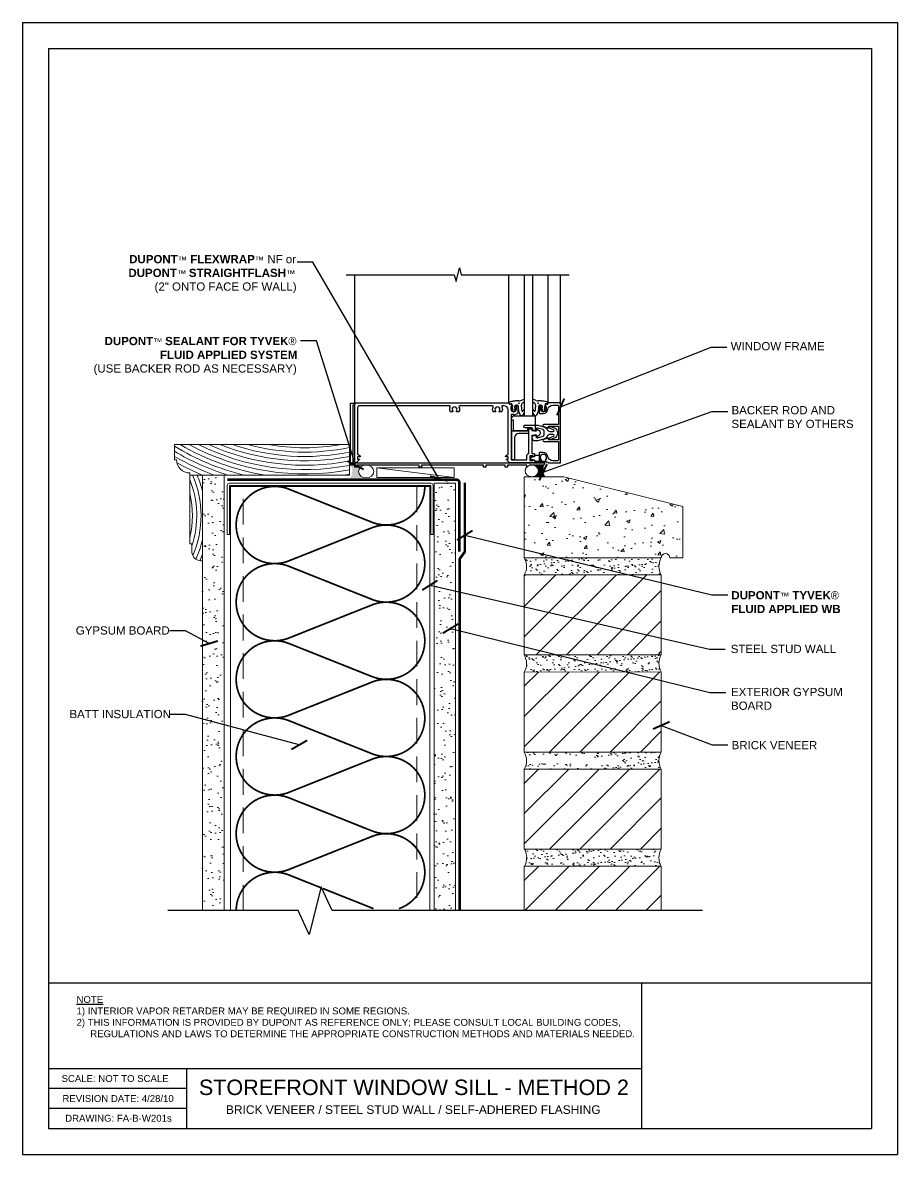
# Model space of a CAD drawing. Extents: x 278.4 to 303.9, y -313 to -280.
import ezdxf

# ---------------------------------------------------------------- set-up
doc = ezdxf.new("R2010")
doc.units = 0
doc.header["$LTSCALE"] = 1.5
doc.header["$MEASUREMENT"] = 0
doc.linetypes.add('DASHED', pattern=[0.75, 0.5, -0.25])
doc.linetypes.add('DASHED2', pattern=[0.375, 0.25, -0.125])
doc.layers.get('0').update_dxf_attribs({"color": 8, "linetype": 'CONTINUOUS'})
for name, color, linetype in [('8x11-ttb$0$B', 5, 'CONTINUOUS'), ('DuPont Self-Adhered Flashing', 252, 'CONTINUOUS'), ('INSULATION', 241, 'CONTINUOUS'), ('SEALANT', 250, 'CONTINUOUS'), ('Storefront Window', 250, 'CONTINUOUS'), ('STRUCTURE', 250, 'CONTINUOUS'), ('TEXT', 7, 'CONTINUOUS'), ('Tyvek FA WB', 10, 'DASHED2')]:
    doc.layers.add(name, color=color, linetype=linetype)
for name, color, linetype, lineweight in [('A-Backer Rod', 250, 'CONTINUOUS', 15), ('A-Sealant', 250, 'CONTINUOUS', 15), ('brick', 250, 'CONTINUOUS', 5), ('Gyp Board', 250, 'CONTINUOUS', 20), ('Metal Stud', 250, 'CONTINUOUS', 18), ('Shims', 250, 'CONTINUOUS', 25), ('Wood', 250, 'CONTINUOUS', 20)]:
    doc.layers.add(name, color=color, linetype=linetype, lineweight=lineweight)
doc.layers.add('VIEWPORT', color=7, linetype='CONTINUOUS', plot=False)
doc.styles.add('DETAILS', font='sanss___.ttf', dxfattribs={"height": 1})
doc.dimstyles.new('ARCH_1_1-2_IN', dxfattribs={"dimscale": 0, "dimtxt": 0.09375, "dimasz": 0.09375, "dimexe": 0.0625, "dimexo": 0.0625, "dimgap": 0.0625, "dimtad": 1, "dimdec": 4, "dimlfac": 8, "dimzin": 3, "dimdsep": 46, "dimlunit": 4, "dimtxsty": 'Standard', "dimblk1": 'ARCHTICK', "dimblk2": 'ARCHTICK', "dimsah": 1, "dimcen": 0.0625, "dimdle": 0.0625, "dimclrd": 256, "dimclre": 256, "dimclrt": 256, "dimadec": 0, "dimazin": 0, "dimtfac": 1, "dimtdec": 4, "dimtmove": 0, "dimatfit": 3, "dimldrblk": 'ARCHTICK', "dimfxl": 1, "dimfrac": 2, "dimtolj": 1, "dimtzin": 0, "dimlwd": -1, "dimlwe": -1, "dimarcsym": 0})
pattern_1 = [(37.50000000000001, (178.3691085009879, -140.8709800761245), (-0.009449003716441223, 0.2890235653519738), [0, -0.228, 0, -0.255, 0, -0.24375]), (7.499999999999999, (178.3691085009879, -140.8709800761245), (0.2654665057901591, 0.423321909784461), [0, -0.123, 0, -0.2055, 0, -0.07875]), (327.5, (178.1846085009879, -140.8709800761245), (0.4671212792627242, 0.0008488580305446746), [0, -0.075, 0, -0.27, 0, -0.3525]), (317.5, (178.1846085009879, -140.8709800761245), (0.450918990685844, 0.1316513347401374), [0, -0.0375, 0, -0.177, 0, -0.2025])]

# ---------------------------------------------------------------- blocks, each defined once
blk = doc.blocks.new('_ArchTick')
at = {"color": 0, "linetype": 'ByBlock', "const_width": 0.15}
blk.add_lwpolyline([(-0.5, -0.5), (0.5, 0.5)], dxfattribs=at)
blk = doc.blocks.new('Revsion Date')
at = {"layer": 'TEXT', "insert": (0.000131622949083976, 0.2031688605532622, 2.979996827461446e-09), "char_height": 0.2, "width": 16.26451670448571, "attachment_point": 1, "style": 'DETAILS'}
blk.add_mtext('\\pi-0.033334,l0.033334,t0.1;REVISION DATE: 4/28/10', dxfattribs=at)

msp = doc.modelspace()

# ---------------------------------------------------------------- hatches: boundary and pattern name
at = {"layer": 'brick', "lineweight": 15}
h = msp.add_hatch(dxfattribs=at)
h.set_pattern_fill('AR-CONC', color=256, scale=0.15, style=0)
h.set_pattern_definition([(49.99999999999999, (178.3691085009879, -140.8709800761245), (1.07589027390113, -0.09412820247389266), [0.1125, -1.2375]), (355, (178.3691085009879, -140.8709800761245), (-0.2081270004195, 1.128288200550018), [0.09, -0.9899999999999999]), (100.4514, (178.4587660209879, -140.8788240861245), (0.8677640725710324, 1.03415931309143), [0.09561028499999988, -1.051713167999998]), (46.18420000000001, (178.3691085009879, -140.5709800761245), (1.600861572938467, -0.2482785214935271), [0.16875, -1.85625]), (96.6356, (178.5025136184879, -140.5916700366245), (1.401994058323055, 1.461176806350662), [0.1434154319999997, -1.577569499999998]), (351.1842, (178.3691085009879, -140.5709800761245), (1.401992917700441, 1.461177901387987), [0.135, -1.485]), (21, (178.5191085009879, -140.6459800761245), (0.8953605781776924, -0.6039283359980082), [0.1125, -1.2375]), (326.0000000000001, (178.5191085009879, -140.6459800761245), (0.3649729978823726, 1.087725067570279), [0.09, -0.9899999999999999]), (71.4514, (178.5937218504879, -140.6963074851245), (1.260333942872235, 0.4837957450649286), [0.095610285, -1.051713168]), (37.50000000000001, (178.3691085009879, -140.8709800761245), (0.018239782975936, 0.4993407807469672), [0, -0.9779999999999999, 0, -1.005, 0, -0.9937499999999999]), (7.499999999999999, (178.3691085009879, -140.8709800761245), (0.3946043061632229, 0.5916175678235404), [0, -0.573, 0, -0.9555, 0, -0.37875]), (327.5, (178.0346085009879, -140.8709800761245), (0.8007336542586136, -0.0338323076015697), [0, -0.375, 0, -1.17, 0, -1.5525]), (317.5, (177.8846085009879, -140.8709800761245), (0.8747792540135794, 0.1501574734984764), [0, -0.4875, 0, -0.7769999999999999, 0, -1.1025])])
edge = h.paths.add_edge_path()
edge.add_line((296.6238914215507, -295.6345693119217), (292.9822142742928, -295.6345693119217))
edge.add_line((292.9822142742928, -295.6345693119217), (292.9822142742928, -293.9563312540359))
edge.add_line((292.9822142742928, -293.9563312540359), (292.9822142742928, -293.2686838243318))
edge.add_line((292.9822142742928, -293.2686838243318), (294.1383635080297, -293.2686838243318))
edge.add_line((294.1383635080297, -293.2686838243318), (297.6019086531534, -294.1345701106126))
edge.add_line((297.6019086531534, -294.1345701106127), (297.6033122384229, -294.9179629878894))
edge.add_line((297.6033122384229, -294.9179629878894), (297.6033122384229, -295.6343523437521))
edge.add_line((297.6033122384229, -295.6343523437522), (297.2283122384229, -295.6343523437522))
edge.add_arc((297.1033122384229, -295.6343523437522), 0.125, 0, 180)
edge.add_line((296.9783122384229, -295.6343523437522), (296.6238914215507, -295.6343523437522))
at = {"layer": 'brick'}
h = msp.add_hatch(dxfattribs=at)
h.set_pattern_fill('AR-SAND', color=256, scale=0.15, style=0)
h.set_pattern_definition(pattern_1)
edge = h.paths.add_edge_path()
edge.add_line((292.9837622007831, -296.1322131694), (296.9769053236654, -296.1295620653599))
edge.add_arc((297.3969481983992, -295.883379627579), 0.4868693965391097, 149.2667922168358, 210.374091206803, ccw=False)
edge.add_line((296.9784565782813, -295.6345693119217), (292.9822142742928, -295.6345693119216))
edge.add_arc((292.5589141914326, -295.8847103274735), 0.4916843375690849, -30.22370756333339, 30.58014467202571, ccw=False)
h = msp.add_hatch(dxfattribs=at)
h.set_pattern_fill('_USER', color=256, scale=0.625, angle=45, style=0, pattern_type=0)
h.set_pattern_definition([(45, (-76.84190463290682, -386.6829148373379), (-0.4419417382415922, 0.4419417382415922), [])])
h.paths.add_polyline_path([(292.9837622007831, -296.1322131694), (296.9769053250279, -296.1295641191473), (296.9784532501559, -298.4628858729792), (292.982214274293, -298.4655369770191)])
h = msp.add_hatch(dxfattribs=at)
h.set_pattern_fill('AR-SAND', color=256, scale=0.15, style=0)
h.set_pattern_definition(pattern_1)
h.paths.add_polyline_path([(296.9784532501559, -304.1295525396458), (292.9859752967748, -304.1322011486243, -0.2687543625485936), (292.9890467757094, -304.6295620653598), (296.9769053236656, -304.6295620653598, -0.2704061141941634)])
h.paths.add_polyline_path([(296.9784532501559, -301.2962192063125), (292.9822142742929, -301.2988703103524, -0.0795253323246055), (293.0392939898611, -301.4449248516785), (295.744256502422, -301.4449248516785, -1.005360628444522), (295.7474801836995, -301.6327523772891), (293.043725337451, -301.6324638105174, -0.08830990484612608), (292.9852871782371, -301.7962287320266), (296.9769053236656, -301.7962287320266, -0.2704061141941989)])
h.paths.add_polyline_path([(296.9784532501559, -298.4628858729792), (292.9822142742929, -298.4655369770191, -0.2704061141942587), (292.9837622007832, -298.9655465027333), (296.9769053236656, -298.9628953986933, -0.2704061141941633)])
h = msp.add_hatch(dxfattribs=at)
h.set_pattern_fill('_USER', color=256, scale=0.625, angle=45, style=0, pattern_type=0)
h.set_pattern_definition([(45, (178.3691085009879, -140.8709800761245), (-0.4419417382415922, 0.4419417382415922), [])])
h.paths.add_polyline_path([(292.9837622007832, -298.9655465027333), (296.9769053236654, -298.9628953986933), (296.9784532501559, -301.2962192063125), (292.9837622007832, -301.2962192063125)])
h = msp.add_hatch(dxfattribs=at)
h.set_pattern_fill('_USER', color=256, scale=0.625, angle=45, style=0, pattern_type=0)
h.set_pattern_definition([(45, (178.3691085009878, -143.7043134094576), (-0.4419417382415922, 0.4419417382415922), [])])
h.paths.add_polyline_path([(292.9837622007831, -301.7988798360664), (296.9769053236653, -301.7962287320263), (296.9784532501558, -304.1295525396455), (292.9837622007831, -304.1295525396455)])
h = msp.add_hatch(dxfattribs=at)
h.set_pattern_fill('_USER', color=256, scale=0.625, angle=45, style=0, pattern_type=0)
h.set_pattern_definition([(45, (178.3691085009879, -146.5376467427911), (-0.4419417382415922, 0.4419417382415922), [])])
h.paths.add_polyline_path([(292.9837622489657, -305.9154093836138), (296.977657594537, -305.9154081172202), (296.9769053236654, -304.6295620653599), (292.9837622007832, -304.6322131693998)])
at = {"layer": 'Gyp Board'}
h = msp.add_hatch(dxfattribs=at)
h.set_pattern_fill('AR-SAND', color=256, scale=0.25, style=0)
h.set_pattern_definition([(37.50000000000001, (-1311.044720896794, -883.2508654580786), (-0.01574833952740204, 0.4817059422532897), [0, -0.38, 0, -0.425, 0, -0.40625]), (7.499999999999999, (-1311.044720896794, -883.2508654580786), (0.4424441763169318, 0.7055365163074351), [0, -0.205, 0, -0.3425, 0, -0.13125]), (327.5, (-1311.352220896794, -883.2508654580786), (0.7785354654378738, 0.001414763384241069), [0, -0.125, 0, -0.45, 0, -0.5875]), (317.5, (-1311.352220896794, -883.2508654580786), (0.7515316511430734, 0.2194188912335623), [0, -0.0625, 0, -0.295, 0, -0.3375])])
h.paths.add_polyline_path([(284.2300539622776, -293.222406889979), (283.6050539622776, -293.222406889979), (283.6050539622776, -293.5437926824285), (283.6050539622776, -305.9154105868184), (284.2300539622776, -305.9154105868184)])
h = msp.add_hatch(dxfattribs=at)
h.set_pattern_fill('AR-SAND', color=256, scale=0.25, style=0)
h.set_pattern_definition([(37.50000000000001, (-1311.044720896794, -883.1094762909449), (-0.01574833952740204, 0.4817059422532897), [0, -0.38, 0, -0.425, 0, -0.40625]), (7.499999999999999, (-1311.044720896794, -883.1094762909449), (0.4424441763169318, 0.7055365163074351), [0, -0.205, 0, -0.3425, 0, -0.13125]), (327.5, (-1311.352220896794, -883.1094762909449), (0.7785354654378738, 0.001414763384241069), [0, -0.125, 0, -0.45, 0, -0.5875]), (317.5, (-1311.352220896794, -883.1094762909449), (0.7515316511430734, 0.2194188912335623), [0, -0.0625, 0, -0.295, 0, -0.3375])])
h.paths.add_polyline_path([(290.9800539622774, -295.7654916829108), (290.9754193784476, -295.7723744794926), (290.9631764842672, -295.742665617188), (290.9110505944549, -295.742665617188), (290.8910459043267, -295.7723744794926), (290.8788019030932, -295.742665617188), (290.8266772356898, -295.742665617188), (290.8066648008111, -295.7723744794927), (290.7944230136833, -295.7426656171878), (290.7422961321744, -295.7426656171878), (290.7222836972955, -295.7723744794923), (290.7100419101675, -295.7426656171878), (290.6579150286586, -295.7426656171878), (290.6379025937799, -295.7723744794924), (290.6256608066516, -295.7426656171879), (290.5735339251432, -295.7426656171879), (290.5535214902642, -295.7723744794926), (290.541279703136, -295.7426656171878), (290.4891528216276, -295.7426656171878), (290.4691403867484, -295.7723744794923), (290.4568985996204, -295.7426656171878), (290.4047717181119, -295.7426656171878), (290.3847592832328, -295.7723744794923), (290.372517496105, -295.7426656171878), (290.3550539622776, -295.7426656171876), (290.3550539622776, -305.9154117474218), (290.9800445447054, -305.9154127701885)])
h.paths.add_polyline_path([(290.9800539622776, -293.4581774499198), (290.3550539622776, -293.4581774499198), (290.3550539622776, -295.5972951337893), (290.3647465460426, -295.5972951337892), (290.3847745420221, -295.5676320478518), (290.3969974666119, -295.5972951337893), (290.4491276495584, -295.5972951337893), (290.4691556455377, -295.567632047852), (290.4813785701276, -295.5972951337893), (290.533508753074, -295.5972951337893), (290.5535367490533, -295.567632047852), (290.5657596736432, -295.5972951337893), (290.6178898565892, -295.5972951337893), (290.6379178525687, -295.5676320478518), (290.6501407771586, -295.5972951337894), (290.7022709601048, -295.5972951337895), (290.7222989560846, -295.5676320478517), (290.7345218806747, -295.5972951337894), (290.7866445376487, -295.5972951337894), (290.8066648008109, -295.5676320478517), (290.8188899360945, -295.5972951337894), (290.871017908347, -295.5972951337895), (290.8910459043265, -295.5676320478518), (290.9032699342635, -295.5972951337894), (290.9553991152854, -295.5972951337894), (290.9800539622774, -295.5607652021308)])
at = {"layer": 'SEALANT'}
h = msp.add_hatch(color=256, dxfattribs=at)
h.dxf.hatch_style = 1
edge = h.paths.add_edge_path()
edge.add_ellipse((288.3743702128387, -293.1166804196604), major_axis=(0.2241747071803083, -1.372628853896382e-17), ratio=0.8319303761802327, start_angle=90, end_angle=270, ccw=False)
edge.add_line((288.3743702128311, -292.9301826711862), (287.919134195932, -292.9310298416061))
edge.add_arc((287.6139103163224, -293.1097710582812), 0.3537089753207387, -33.147570046602425, 30.353535047551077, ccw=False)
edge.add_line((287.9100584702596, -293.3031781681351), (288.3743702128368, -293.3031781681351))
h = msp.add_hatch(color=256, dxfattribs=at)
h.dxf.hatch_style = 1
edge = h.paths.add_edge_path()
edge.add_ellipse((293.2027818901217, -293.0998568329689), major_axis=(0.1957053281349535, 0), ratio=0.8626591466456875, start_angle=-90, end_angle=90, ccw=False)
edge.add_line((293.2027818901223, -293.2686838243318), (293.5831763897695, -293.2686838243318))
edge.add_arc((293.9466725974347, -293.0631562231901), 0.4175776428618173, 161.5539522798519, 209.4846354654234, ccw=False)
edge.add_line((293.5505492490853, -292.931029841606), (293.2027818901231, -292.931029841606))

# ---------------------------------------------------------------- linework, layer by layer
at = {"layer": '8x11-ttb$0$B', "color": 7}
for p, q in [((279.1095948650093, -280.7784869836718, 2.979996827461446e-09), (279.1095948650093, -312.2784869836718, 2.979996827461446e-09)), ((279.1095948650093, -280.7784869836718, 2.979996827461446e-09), (303.1095948650093, -280.7784869836718, 2.979996827461446e-09)), ((303.1095948650093, -280.7784869836718, 2.979996827461446e-09), (303.1095948650093, -312.2784869836718, 2.979996827461446e-09)), ((279.1095948650093, -310.5278207188284, 2.979996827461446e-09), (296.3981418778483, -310.5278207188284, 2.979996827461446e-09)), ((279.1095948650093, -312.2784869836718, 2.979996827461446e-09), (303.1095948650093, -312.2784869836718, 2.979996827461446e-09))]:
    msp.add_line(p, q, dxfattribs=at)
at = {"layer": '8x11-ttb$0$B', "color": 7, "elevation": 2.979996827461446e-09}
for points in [[(303.1095948650093, -308.0331666704011), (279.1095948650093, -308.0331666704011)], [(296.3981418778483, -308.0331666704011), (296.3981418778483, -312.2784869836718)], [(283.137301026341, -310.5278207188284), (283.137301026341, -312.2784869836718)], [(283.137301026341, -311.1114207188284), (279.1095948650093, -311.1114207188284)], [(283.137301026341, -311.6950207188283), (279.1095948650093, -311.6950207188283)]]:
    msp.add_lwpolyline(points, dxfattribs=at)
at = {"layer": 'A-Backer Rod'}
msp.add_ellipse((288.3743702128387, -293.1166804196608), major_axis=(0.2241747071803083, -1.372628853896382e-17), ratio=0.8319303761802328, dxfattribs=at)
at = {"layer": 'A-Backer Rod', "extrusion": (0, 0, -1)}
msp.add_ellipse((293.2027818901217, -293.0998568329688), major_axis=(0.1957053281349534, 0), ratio=0.8626591466456875, dxfattribs=at)
at = {"layer": 'A-Sealant'}
msp.add_arc((293.9466725974347, -293.0631562231902), 0.4175776428618391, 161.5539522798513, 209.4846354654126, dxfattribs=at)
at = {"layer": 'brick', "lineweight": 15}
msp.add_lwpolyline([(296.6238914215507, -295.6345693119217), (292.9822142742928, -295.6345693119217), (292.9822142742928, -293.9563312540359), (292.9822142742928, -293.2686838243318), (294.1383635080297, -293.2686838243318), (297.6019086531534, -294.1345701106127), (297.6033122384229, -294.9179629878894), (297.6033122384229, -295.6343523437522), (297.2283122384229, -295.6343523437522, 0.9999999999999999), (296.9783122384229, -295.6343523437522), (296.6238914215507, -295.6343523437522)], format="xyb", dxfattribs=at)
msp.add_lwpolyline([(293.5179651136208, -293.1133921904698), (293.5325871015554, -293.1170476874535)], dxfattribs=at)
at = {"layer": 'brick'}
for points in [[(296.9784532501559, -298.4628858729791), (292.982214274293, -298.4655369770191), (292.9837622007831, -296.1322131694), (296.9769053236654, -296.1295620653599), (296.9784532501559, -298.4628858729791, 0.2704061141941634), (296.9769053236656, -298.9628953986932, 0.9074311398367584), (296.9769053236656, -298.9628953986932, -0.1931272375800366)], [(296.9784532501559, -301.2962192063125), (292.982214274293, -301.2988703103524), (292.9837622007832, -298.9655465027333), (296.9769053236654, -298.9628953986933), (296.9784532501559, -301.2962192063125, 0.2704061141941634), (296.9769053236656, -301.7962287320265, 0.9074311398367584), (296.9769053236656, -301.7962287320265, -0.1931272375800366)], [(296.9784532501559, -304.1295525396458), (292.982214274293, -304.1322036436857), (292.9769053236654, -301.7962287320266), (296.9769053236654, -301.7962287320266), (296.9784532501559, -304.1295525396458, 0.2704061141941634), (296.9769053236656, -304.6295620653598, 0.9074311398367584), (296.9769053236656, -304.6295620653598, -0.1931272375800366)]]:
    msp.add_lwpolyline(points, format="xyb", dxfattribs=at)
msp.add_lwpolyline([(292.9798276581049, -305.9154093848614), (292.9769053236656, -304.6295620653598), (296.9769053236656, -304.6295620653598), (296.9777583536479, -305.9154081171882)], dxfattribs=at)
for centre, radius, start, end in [((292.5589141914326, -295.8847103274735), 0.4916843375690687, 329.7762924366647, 30.58014467201874), ((297.4061576675357, -295.8859005452761), 0.4960802461384045, 149.5601036199047, 210.0851456523679), ((292.5545131850386, -298.7168682103734), 0.4960802461384045, 329.9148543476321, 30.43989638009527), ((292.5545131850386, -301.5502015437067), 0.4960802461384045, 329.9148543476321, 30.43989638009527), ((292.5582742075205, -304.3835323819786), 0.4960802461384045, 329.9148543476321, 30.43989638009527)]:
    msp.add_arc(centre, radius, start, end, dxfattribs=at)
at = {"layer": 'DuPont Self-Adhered Flashing', "const_width": 0.075}
msp.add_lwpolyline([(291.0900539622776, -295.4581774499198), (291.0900539622776, -293.4417774499199, 0.4142135623730359), (291.0000539622776, -293.3517774499198), (284.3238039622776, -293.3517774499199)], format="xyb", dxfattribs=at)
at = {"layer": 'Gyp Board'}
for points in [[(283.6050539622776, -305.9154105868184), (283.6050539622776, -293.222406889979)], [(284.2300539622776, -293.222406889979), (284.2300539622776, -305.9154105868184)], [(286.158611825903, -293.222406889979), (285.533611825903, -293.222406889979)], [(290.9800539622776, -305.9154127702038), (290.9800539622776, -293.4581774499198), (290.3550539622776, -293.4581774499198), (290.3550539622776, -305.9154117474218)]]:
    msp.add_lwpolyline(points, dxfattribs=at)
at = {"layer": 'INSULATION', "color": 253, "const_width": 0.05}
for points in [[(290.0839283872514, -300.3019274499208, 0.5155500965721037), (288.5909290028841, -299.2388181173003), (286.076927771621, -300.2400367825412, -1.404370499403762), (286.0769277716237, -298.1138181173015), (288.5909290028837, -299.1150367825412, 1.404370499398822), (288.5909290028837, -296.9888181173001), (286.0769277716201, -297.990036782541, -1.404370499403763), (286.076927771623, -295.8638181173013), (288.5909290028828, -296.865036782541, 1.404370499398822), (288.5909290028837, -294.7388181173001), (286.0769277716201, -295.740036782541, -1.404370499403762), (286.076927771623, -293.6138181173013), (288.5909290028828, -294.615036782541, 0.5155500965725927), (290.0839283872508, -293.5519274499201)], [(289.3312312457614, -305.8635373507548, 0.9979766192674526), (288.5909290028846, -303.7388181173014), (286.0769277716211, -304.7400367825423, -1.404370499403763), (286.076927771624, -302.6138181173027), (288.5909290028837, -303.6150367825423, 1.404370499398822), (288.5909290028846, -301.4888181173014), (286.0769277716211, -302.4900367825423, -1.404370499403762), (286.076927771624, -300.3638181173027), (288.5909290028837, -301.3650367825423, 0.5155500965725927), (290.0839283872517, -300.3019274499214)], [(284.5839873390784, -305.9154105868186, -0.5123147569614868), (286.0769277716247, -304.8638181173029), (287.0493384762382, -305.2510875170279)]]:
    msp.add_lwpolyline(points, format="xyb", dxfattribs=at)
msp.add_lwpolyline([(287.1135322334051, -305.2766531321391), (288.5909290028851, -305.8650367825427)], dxfattribs=at)
at = {"layer": 'Metal Stud'}
msp.add_lwpolyline([(290.2613039622776, -294.9581774499198), (290.2613039622774, -293.5206774499198), (284.3863039622776, -293.5206774499201), (284.3863039622776, -294.9581774499198), (284.3238039622776, -294.9581774499198), (284.3238039622776, -293.5206774499198, -0.414213562373095), (284.3863039622776, -293.4581774499198), (290.2613039622776, -293.4581774499198, -0.414213562373095), (290.3238039622776, -293.5206774499198), (290.3238039622776, -294.9581774499198)], format="xyb", close=True, dxfattribs=at)
at = {"layer": 'Metal Stud', "lineweight": 13}
msp.add_lwpolyline([(284.4175539622776, -305.9154105868184), (284.4175539622776, -293.5519274499201), (290.2300539622776, -293.5519274499201), (290.2300539622776, -305.9154115428653)], dxfattribs=at)
at = {"layer": 'Metal Stud', "linetype": 'DASHED', "lineweight": 5}
msp.add_lwpolyline([(284.7925539622776, -305.9154105868186), (284.7925539622776, -293.5519274499201), (289.8550539622776, -293.5519274499201), (289.8550539622776, -305.9154109291961)], dxfattribs=at)
at = {"layer": 'Shims', "lineweight": 15}
msp.add_lwpolyline([(290.943422412658, -293.2879192758884), (288.6833308317746, -293.0097774977963)], dxfattribs=at)
msp.add_lwpolyline([(288.6833308317746, -293.0097774977963), (290.943422412658, -293.0097774977963), (290.943422412658, -293.2879192758884), (288.6833308317746, -293.2879192758884)], close=True, dxfattribs=at)
at = {"layer": 'Storefront Window'}
for p, q in [((288.0441341959316, -291.1185298416061), (288.0441341959316, -287.3812160556846)), ((292.5321341959316, -291.1185298416061), (292.5321341959316, -287.3812160556846)), ((293.6816787755109, -291.1185298416061), (293.6816787755109, -287.3812160556846)), ((294.043678775511, -291.1185298416061), (294.043678775511, -287.3812160556846)), ((292.8862479629558, -291.048359074923), (292.9813473887231, -291.0069651165638)), ((293.327109588066, -291.048359074923), (293.2320101622988, -291.0069651165638)), ((292.5446203127789, -291.1448928620699), (292.5415682256805, -291.1087674595646)), ((292.6420885732149, -291.2832494290948), (292.598964391153, -291.2625071320155)), ((292.6227700995559, -291.149678649741), (292.6405001759704, -291.2289494065834)), ((292.6461715296108, -291.2885745551935), (292.6470892941038, -291.306694136299)), ((293.5671860214111, -291.2885745551935), (293.5662682569181, -291.306694136299)), ((293.571268977807, -291.2832494290948), (293.614393159869, -291.2625071320155)), ((293.590587451466, -291.149678649741), (293.5728573750515, -291.2289494065834)), ((293.668737238243, -291.1448928620699), (293.6717893253415, -291.1087674595646))]:
    msp.add_line(p, q, dxfattribs=at)
for points in [[(287.7931341959317, -287.3812160556846), (290.943168775511, -287.3812160556846), (290.993188775511, -287.5811960556846), (291.093168775511, -287.1812160556846), (291.143168775511, -287.3812160556846), (294.2932233550904, -287.3812160556846)], [(292.981678775511, -287.3812160556846), (292.981678775511, -291.4935298416061), (293.231678775511, -291.4935298416061), (293.231678775511, -287.3812160556846)]]:
    msp.add_lwpolyline(points, dxfattribs=at)
msp.add_lwpolyline([(293.0531529787962, -292.9910394190123), (293.0531529787962, -292.9310298416061), (292.4950785713905, -292.9310298416061), (292.4950785713905, -292.9940298416061), (292.4250785713905, -292.9940298416061), (292.4250785713905, -292.9310298416061), (291.8670041639848, -292.9310298416061), (291.8670041639848, -292.9940298416061), (291.7970041639848, -292.9940298416061), (291.7970041639848, -292.9310298416061), (289.9905691799584, -292.9310298416061), (289.9905691799584, -292.9945298416061), (289.9205691799584, -292.9945298416061), (289.9205691799584, -292.9310298416061), (288.114134195932, -292.9310298416061), (288.114134195932, -292.9945298416061), (288.044134195932, -292.9945298416061), (288.044134195932, -292.9310298416061), (287.919134195932, -292.9310298416061), (287.919134195932, -291.1195298416061), (288.0128841959321, -291.1195298416061, -1), (288.0128841959321, -291.1820298416052), (287.981634195932, -291.1820298416061), (287.981634195932, -292.8685298416061), (293.5606528787962, -292.8685298416061, -0.577350269189628), (293.5736432598529, -292.8910298416061), (293.5505492490853, -292.9310298416061), (293.1231529787962, -292.9310298416061), (293.1231529787962, -292.9456366056195)], format="xyb", dxfattribs=at)
for points in [[(292.514678775511, -292.6151187160215), (292.514678775511, -291.3235298416061, 0.4142135623731034), (292.389678775511, -291.1985298416061), (292.3577140279381, -291.1985298416061, 0.5558234986353783), (292.3299146438852, -291.243248232411, -0.236434646243465), (292.3291556949522, -291.3713267166061, -0.2822912805812141), (292.3157839901157, -291.3795298416061), (292.2678603439421, -291.3795298416061, -0.6446448688012341), (292.2565793947776, -291.3546434779697, 2.206052281035937), (292.1467781562442, -291.3546434779697, -0.6446448688013208), (292.1354972070799, -291.3795298416061), (292.0875735609062, -291.3795298416061, -0.2822912805812464), (292.0742018560697, -291.3713267166061, -0.236434646243558), (292.073442907137, -291.2432482324106, 0.5558234986353612), (292.0456435230838, -291.1985298416061), (291.1077140279381, -291.1985298416061, 0.5558234986355347), (291.0799146438851, -291.243248232411, -0.236434646243559), (291.0791556949522, -291.3713267166061, -0.2822912805812567), (291.0657839901157, -291.3795298416061), (291.0178603439421, -291.3795298416061, -0.6446448688013702), (291.0065793947776, -291.3546434779697, 2.206052281035924), (290.8967781562442, -291.3546434779697, -0.6446448688014803), (290.8854972070799, -291.3795298416061), (290.8375735609062, -291.3795298416061, -0.2822912805812284), (290.8242018560697, -291.3713267166061, -0.2364346462434863), (290.823442907137, -291.2432482324107, 0.5558234986354615), (290.7956435230839, -291.1985298416061), (288.1861341959316, -291.1985298416061, 0.4142135623730951), (288.1241341959316, -291.2605298416061), (288.1241341959316, -292.6151187160215), (288.1952291876524, -292.660692428663, -0.7490425318064292), (288.1871341959315, -292.6883206157475), (288.1241341959316, -292.6883206157475), (288.1241341959316, -292.7533206157475), (288.1707409117276, -292.7533206157475, -0.6603470238661271), (288.1757970677991, -292.7651616162414), (288.0928274903223, -292.851818730495), (288.0928274903223, -292.8685298416061), (288.0441341959316, -292.8685298416061), (288.0441341959316, -291.1185298416061), (292.5321341959316, -291.1185298416061), (292.542679650477, -291.1485298416061), (292.5956787755109, -291.1385298416061), (292.624678775511, -291.2210298416061), (292.5956787755109, -291.2210298416061), (292.5956787755109, -291.2980298416061, 1), (292.7536787755109, -291.2980298416061), (292.7536787755109, -291.2210298416061), (292.7246787755109, -291.2210298416061), (292.7246787755109, -291.2090298416061, -0.414213562373134), (292.7446787755109, -291.1890298416061), (292.793678775511, -291.1890298416061), (292.793678775511, -291.4120298416061, -0.3224291363345259), (292.7766182875407, -291.435735624629), (292.6666787755109, -291.4760998899152), (292.6666787755109, -291.4545298416061), (292.604678775511, -291.4545298416061), (292.604678775511, -291.7440298416061), (292.5896787755109, -291.7590298416061), (292.604678775511, -291.7740298416061), (292.6046787755109, -292.7635298416061, 0.4142135623731125), (292.619678775511, -292.7785298416061), (293.053678875511, -292.7785298416061), (293.053678875511, -292.6775298416061, -0.2953831756989194), (293.1156787755109, -292.5817384463768), (293.1156787755109, -291.8690298416061), (293.2056787755109, -291.8690298416061), (293.2056787755109, -291.9235298416061), (293.3350413996214, -291.9235298416061), (293.3307050921424, -291.8739656203198, -0.6309963913485143), (293.3384825445822, -291.8693850007785), (293.4002818539077, -291.9097317837982, -0.5417518471030809), (293.4001864378076, -292.0772629246218), (293.3384730946443, -292.1174533977967, -0.6302003646972343), (293.3307050921424, -292.1128664181375), (293.335021483286, -292.0635298416061), (293.2056787755109, -292.0635298416061), (293.2056787755109, -292.5775298416061, 0.4142135623731125), (293.2206787755109, -292.5925298416061), (293.263678675511, -292.5925298416061, -0.4142135623730605), (293.2786786755109, -292.6075298416061), (293.2786786755109, -292.6595298416061, -0.4142135623731367), (293.253678675511, -292.6845298416061), (293.238678675511, -292.6845298416061), (293.238678675511, -292.6625298416061), (293.158678875511, -292.6625298416061, 0.4142135623730604), (293.143678875511, -292.6775298416061), (293.143678875511, -292.7855298416061, 0.4142135623730605), (293.158678875511, -292.8005298416061), (293.238678675511, -292.8005298416061), (293.238678675511, -292.7785298416061), (293.253678675511, -292.7785298416061, -0.4142135623730951), (293.2786786755109, -292.8035298416061), (293.2786786755109, -292.8185298416061), (293.5511787755109, -292.8185298416061, -1), (293.5511787755109, -292.8685298416061), (292.5455300606997, -292.8685298416061), (292.5455300606997, -292.851818730495), (292.4625604832228, -292.7651616162414, -0.660347023866325), (292.4676166392942, -292.7533206157475), (292.514678775511, -292.7533206157475), (292.514678775511, -292.6883206157475), (292.451678775511, -292.6883206157475, -0.7490425318063794), (292.4435837837901, -292.660692428663)], [(293.4193988888034, -292.5800298416062), (293.4193988888034, -292.7980298416062), (293.4683988888033, -292.7980298416062, 0.4142135623730951), (293.4883988888034, -292.7780298416062), (293.4883988888034, -292.7660298416062), (293.4593988888034, -292.7660298416062), (293.4593988888034, -292.6890298416062, -1), (293.6173988888033, -292.6890298416062), (293.6173988888033, -292.7660298416062), (293.5883988888033, -292.7660298416062), (293.6173988888033, -292.8485298416062), (293.6703980138373, -292.8385298416062), (293.6813988888034, -292.8685298416062), (294.0433988888034, -292.8685298416062), (294.0433988888034, -291.1185298416062), (293.6813988888034, -291.1185298416062), (293.6703980138373, -291.1485298416062), (293.6173988888033, -291.1385298416062), (293.5883988888033, -291.2210298416062), (293.6173988888033, -291.2210298416062), (293.6173988888033, -291.2980298416062, -1), (293.4593988888034, -291.2980298416062), (293.4593988888034, -291.2210298416062), (293.4883988888034, -291.2210298416062), (293.4883988888034, -291.2090298416062, 0.4142135623730951), (293.4683988888033, -291.1890298416062), (293.4193988888034, -291.1890298416062), (293.4193988888034, -291.4070298416062, 0.414213562373043), (293.4393988888033, -291.4270298416062), (293.5383988888034, -291.4270298416062, 0.3770804301294552), (293.666336587782, -291.3145508942378, -0.3770804301294248), (293.8210519446864, -291.1785298416062), (293.9533988888033, -291.1785298416062, -0.4142135623730951), (293.9833988888034, -291.2085298416062), (293.9833988888034, -291.7442433999817), (293.5575752907403, -291.7442433999817, 0.8769746978767272), (293.5498106037363, -291.8032211437815), (293.683327428449, -291.8389974402669, 0.5773515995314432), (293.6955749157132, -291.8267500018825), (293.6902377934507, -291.8068315904326, -0.4931454260313212), (293.6998970517136, -291.7942433999816), (293.9833988888034, -291.7942433999816), (293.9833988888034, -292.1928162832305), (293.6998970517136, -292.1928162832305, -0.4931454260313071), (293.6902377934507, -292.1802280927795), (293.6955749157132, -292.1603096813296, 0.5773515995314307), (293.683327428449, -292.1480622429453), (293.5498106037363, -292.1838385394307, 0.8769746978767224), (293.5575752907403, -292.2428162832305), (293.9833988888034, -292.2428162832305), (293.9833988888034, -292.7785298416062, -0.4142135623730908), (293.9533988888033, -292.8085298416062), (293.8210519446864, -292.8085298416062, -0.3770804301294404), (293.666336587782, -292.6725087889746, 0.3770804301294486), (293.5383988888034, -292.5600298416062), (293.4393988888033, -292.5600298416062, 0.4142135623730951)], [(292.8254419978722, -292.0110298416061, 0.4142135623730951), (292.7004419978722, -292.1360298416061), (292.7004419978722, -292.7785298416061), (292.6204419978721, -292.7785298416061), (292.6204419978721, -291.9310298416061), (293.1074419978721, -291.9310298416061), (293.1074419978721, -291.9800298416061, -0.4142135623730951), (293.0764419978722, -292.0110298416061)], [(293.7300598934745, -291.9480801291696), (293.8279243849022, -291.9480801291696, 0.8390996311772737), (293.8364748884853, -291.8995878136499), (293.7356959817224, -291.8629072913464, -0.317837245195849), (293.6962197455043, -291.8059720055031, -0.5176380902049651), (293.7163494088586, -291.7920150483403), (293.8511041231342, -291.8410617532637, -0.315298788878987), (293.9537489807753, -291.9876538021063), (293.9537489807753, -291.9985064562329, -0.315298788878986), (293.8511041231342, -292.1450985050756), (293.7163494088587, -292.1941452099989, -0.5176380902051414), (293.6962197455044, -292.1801882528361, -0.3178372451957014), (293.7356959817224, -292.1232529669928), (293.8364748884853, -292.0865724446892, 0.8390996311772755), (293.8279243849022, -292.0380801291696), (293.7300598934745, -292.0380801291696, 0.304694561002323), (293.6467417682481, -292.0940494076261, -0.234468587772891), (293.5533704619883, -292.1763423453501), (293.3735322776712, -292.2245298416061), (293.2927346403861, -292.2245298416061, -0.4142135623730951), (293.2177346403862, -292.1495298416061), (293.2177346403862, -292.1283947776775, -0.2679491924310998), (293.2552346403861, -292.0634428723936), (293.2732538782726, -292.0530394605493, -0.1316524975874127), (293.2807538782727, -292.0510298416061), (293.319170655139, -292.0510298416061, -0.466307658155023), (293.3339427714343, -292.0686345642711), (293.3285490051555, -292.0992241329067, 0.5486187866266593), (293.365857809099, -292.1334113530255), (293.530076747929, -292.089409020984, 0.3394542588633731), (293.5671357956738, -292.0411127296696), (293.5671357956738, -291.9450475286696, 0.3394542588633806), (293.530076747929, -291.8967512373552), (293.3656913516671, -291.8527043031793, 0.5486187866267026), (293.3283825477237, -291.886891523298), (293.3339427714343, -291.9184251189411, -0.4663076581549861), (293.319170655139, -291.9360298416061), (293.2807538782727, -291.9360298416061, -0.1316524975873938), (293.2732538782726, -291.9340202226629), (293.2552346403861, -291.9236168108185, -0.2713314781362632), (293.2177406052998, -291.8577190189275, 0.4179124203606423), (293.2027417982825, -291.8425298416061), (293.005278867483, -291.8425298416061, -0.4142135623730777), (292.975278867483, -291.8125298416061), (292.975278867483, -291.7925298416061, -0.4142135623731123), (293.005278867483, -291.7625298416061), (293.3768889769946, -291.7625298416061), (293.5533704619883, -291.8098179129892, -0.2344685877728889), (293.6467417682481, -291.8921108507131, 0.3046945610023244)], [(293.19490079014, -292.7093790364989), (293.2175692425129, -292.682363826945, 0.9999999999999398), (293.1984181314349, -292.6662941367028), (293.143678875511, -292.7315298416061), (293.1984181314349, -292.7967655465093, 1.000000000000095), (293.2175692425129, -292.7806958562672), (293.19490079014, -292.7536806467133), (293.2816788755109, -292.7734784526205), (293.2816788755109, -292.8155298416061), (293.422678975511, -292.8155298416061), (293.422678975511, -292.6475298416061), (293.2816788755109, -292.6475298416061), (293.2816788755109, -292.6895812305917)]]:
    msp.add_lwpolyline(points, format="xyb", close=True, dxfattribs=at)
msp.add_lwpolyline([(292.6733924433561, -291.9310298416061), (292.6733924433561, -291.6170298416061), (292.6125372624502, -291.6170298416061), (292.6108924433561, -291.5550298416061), (292.6728924433561, -291.4930298416061), (293.2983924433561, -291.4930298416061), (293.2983924433561, -291.9310298416061), (293.2363924433561, -291.9310298416061), (293.2363924433561, -291.8690298416061), (293.0803924433561, -291.8690298416061), (293.0803924433561, -291.9310298416061)], close=True, dxfattribs=at)
for centre, radius in [((292.828545989148, -291.1277122944251), 0.009999994), ((292.828545989148, -291.1277122944251), 0.009999998000000001), ((293.384811561874, -291.1277122944251), 0.009999994), ((293.384811561874, -291.1277122944251), 0.009999998000000001)]:
    msp.add_circle(centre, radius, dxfattribs=at)
for centre, radius, start, end in [((292.7812665583971, -291.4703870345386), 0.4111886000000021, 84.35233424558949, 99.17410095393194), ((292.8336970609571, -290.952775631649), 0.1090769999999997, 263.7023221502838, 298.8015923723398), ((293.3796604900648, -290.952775631649), 0.1090769999999997, 241.1984076276688, 276.2976778497228), ((293.4320909926248, -291.4703870345386), 0.4111886000000021, 80.82589904606803, 95.64766575441048), ((292.5515327262749, -291.1079255997763), 0.009999999999998899, 111.8614332739834, 184.8292171127414), ((292.5545848133734, -291.1440510022816), 0.00999999999999946, 184.8292171127414, 291.2410432505004), ((292.6988131159153, -291.4750108726525), 0.4055289000000025, 103.0801063395949, 111.8614332739834), ((292.6355399057878, -291.3523230553226), 0.2134523999999931, 96.9370317627428, 111.2410432505074), ((292.6012384337434, -291.2555171029458), 0.007350630999999883, 87.31435462762563, 251.9789134529468), ((292.6044587182461, -291.3456610056388), 0.09752886999999721, 76.30200842719567, 91.68974211223622), ((292.7981562620724, -292.0284341925403), 0.9674954000000038, 94.88853228587554, 101.3931788386632), ((292.6111906786325, -291.1521964883139), 0.01184999999999929, 12.26748173085016, 96.9370317627428), ((292.6366748226454, -291.3146788766395), 0.0224316, 184.0379173127438, 229.943017112741), ((292.6172266511816, -291.3173024535327), 0.003027116, 57.38171711274035, 164.0146071127426), ((292.667152339659, -291.2286707733835), 0.09870529, 240.7074171127449, 248.4217171127448), ((292.9535960982101, -290.9377304041736), 0.5148453, 229.9442171127423, 237.5001171127453), ((292.6316848002707, -291.244093392284), 0.007967245000000487, 238.7697396849675, 349.4419214387947), ((292.6389445186079, -291.3021071712565), 0.02005705, 246.1998171127447, 279.6898171127411), ((292.6202295463078, -291.2360803181148), 0.02148832999996489, 333.8424697926767, 19.38112754672078), ((292.6311794829833, -291.2958416361039), 0.01666048999999861, 25.86081711274056, 49.09641711273874), ((292.6373887845079, -291.3146958312491), 0.008709076999999999, 304.4889171127452, 1.024217112743685), ((292.6237814054608, -291.307698541812), 0.02332952, 342.951517112741, 2.46751711274274), ((292.681753070885, -291.3644285284941), 0.008912183, 237.5372171127452, 298.1598171127431), ((292.6091689848549, -291.2287002635521), 0.162894, 298.1359171127459, 318.8948171127426), ((292.7718494939296, -291.3318409891031), 0.07361984, 162.9984871127444, 184.8292171127414), ((292.7040017207014, -291.3346096488816), 0.006830666, 217.0270171127408, 315.7021171127417), ((292.8189110379412, -291.2412615152072), 0.1192468, 164.7228771127426, 184.2067774127413), ((292.7521725445082, -291.24029252073), 0.05308686, 190.5746171127405, 207.3167171127429), ((292.7131873674646, -291.3175407526506), 0.01378669, 119.7526071127394, 148.3834171127405), ((292.7224810568921, -291.2106428731917), 0.01864066, 119.769217112742, 177.7942151127429), ((292.7137459706491, -291.258583431108), 0.01063895, 214.7589171127438, 278.0616171127453), ((292.4697926011735, -290.946745879536), 0.4297797, 303.3948171127409, 309.8331171127432), ((292.8281032998838, -291.5120860666966), 0.2098549, 118.1629271127429, 124.6129071127454), ((292.7354080257855, -291.2332247680464), 0.04465169, 98.93839711274053, 119.7856671127401), ((292.650112325005, -290.8084164257444), 0.4652344, 278.0453171127395, 282.0482171127424), ((292.7673501211394, -291.436212285102), 0.2501091, 86.7478271127466, 98.94463711274052), ((292.7312490872354, -291.3289155890855), 0.002865378, 49.43821711274202, 140.2202671127419), ((292.7259954999628, -291.3304011410937), 0.008003958, 318.9327171127409, 27.22011711274258), ((292.7353725302086, -291.2647576962971), 0.0154608, 308.9378171127437, 350.7961171127437), ((292.7475370209505, -291.2665549970478), 0.003169448, 347.1813171127415, 95.72574711274298), ((292.7799138024634, -291.2150243954322), 0.02867408, 357.8316171127424, 86.74935711274202), ((293.1750472270558, -291.2299998633341), 0.3661788, 177.8300801127444, 190.8177171127426), ((291.6213215014407, -291.5268415547416), 1.215661, 6.856717112743718, 10.81631711274155), ((293.0884705614031, -291.3257483059557), 0.2661386, 192.1642171127411, 210.0641171127442), ((293.4581391934863, -291.2676190348631), 0.5549321999999999, 177.6985251127424, 183.9057722127406), ((293.1152582917882, -291.1973734314794), 0.212041, 164.5594871127421, 176.9913501127418), ((292.2180413435502, -291.2174969558074), 0.6861788000000001, 357.6750171127404, 2.593517112743563), ((293.0329929205604, -291.2978256215837), 0.1287155, 183.47067111274, 201.8170171127431), ((292.9605492561052, -291.1624527969058), 0.05429163, 109.2712171127392, 156.5916871127419), ((292.9296241239333, -291.3406849730586), 0.01688002, 197.1703171127438, 293.9506171127423), ((292.9124101123804, -291.3107167661176), 0.05138043, 297.930817112744, 322.458817112743), ((293.4254537542366, -291.9868669780024), 1.000018, 116.3656672711611, 118.8710271127429), ((292.1386393253953, -290.8087454488757), 0.9734621999999999, 326.7858171127445, 329.960596846553), ((292.7879037967853, -291.9868669780024), 1.000018, 61.12897288725706, 63.63433272883893), ((294.0747182256266, -290.8087454488757), 0.9734621999999999, 210.039403153447, 213.2141828872554), ((293.3009474386415, -291.3107167661176), 0.05138043, 217.541182887257, 242.0691828872559), ((293.2528082949167, -291.1624527969058), 0.05429163, 23.40831288725806, 70.72878288726082), ((293.2837334270887, -291.3406849730586), 0.01688002, 246.0493828872577, 342.8296828872562), ((293.1803646304614, -291.2978256215837), 0.1287155, 338.1829828872569, 356.5293288872567), ((293.0980992592337, -291.1973734314794), 0.212041, 3.008649887258232, 15.44051288725786), ((292.7552183575357, -291.2676190348631), 0.5549321999999999, 356.0942277872595, 2.301474887257564), ((293.9953162074718, -291.2174969558074), 0.6861788000000001, 177.4064828872564, 182.3249828872596), ((293.1248869896189, -291.3257483059557), 0.2661386, 329.9358828872557, 347.8357828872589), ((294.5920360495812, -291.5268415547416), 1.215661, 169.1836828872584, 173.1432828872563), ((293.0383103239661, -291.2299998633341), 0.3661788, 349.1822828872574, 2.169919887255617), ((293.4334437485585, -291.2150243954322), 0.02867408, 93.25064288725797, 182.1683828872576), ((293.4460074298826, -291.436212285102), 0.2501091, 81.05536288725945, 93.25217288725983), ((293.4658205300714, -291.2665549970478), 0.003169448, 84.27425288725699, 192.8186828872585), ((293.4779850208133, -291.2647576962971), 0.0154608, 189.2038828872563, 231.0621828872563), ((293.5632452260169, -290.8084164257444), 0.4652344, 257.9517828872575, 261.9546828872605), ((293.7435649498485, -290.946745879536), 0.4297797, 230.1668828872567, 236.605182887259), ((293.4873620510591, -291.3304011410937), 0.008003958, 152.7798828872574, 221.0672828872591), ((293.4821084637865, -291.3289155890855), 0.002865378, 39.77973288725811, 130.561782887258), ((293.6041885661671, -291.2287002635521), 0.162894, 221.1051828872573, 241.864082887254), ((293.3852542511382, -291.5120860666966), 0.2098549, 55.38709288725435, 61.83707288725714), ((293.4779495252365, -291.2332247680464), 0.04465169, 60.21433288725994, 81.06160288725947), ((293.4152012889496, -292.0284341925403), 0.9674954000000038, 78.60682116133674, 85.11146771412444), ((293.4996115803727, -291.258583431108), 0.01063895, 261.9383828872611, 325.241082887256), ((293.4908764941298, -291.2106428731917), 0.01864066, 2.205784887257109, 60.23078288725802), ((293.5093558303206, -291.3346096488816), 0.006830666, 224.2978828872559, 322.9729828872592), ((293.5001701835574, -291.3175407526506), 0.01378669, 31.61658288725663, 60.24739288726056), ((293.4611850065137, -291.24029252073), 0.05308686, 332.6832828872571, 349.4253828872595), ((293.3944465130808, -291.2412615152072), 0.1192468, 355.7932225872587, 15.2771228872574), ((293.4415080570923, -291.3318409891031), 0.07361984, 355.1707828872587, 17.00151288725559), ((293.5316044801369, -291.3644285284941), 0.008912183, 241.8401828872569, 302.4627828872548), ((293.2597614528117, -290.9377304041736), 0.5148453, 302.4998828872606, 310.0557828872577), ((293.5895761455611, -291.307698541812), 0.02332952, 177.5324828872572, 197.048482887259), ((293.5821780680386, -291.2958416361039), 0.01666048999999861, 130.9035828872612, 154.1391828872594), ((293.5759687665139, -291.3146958312491), 0.008709076999999999, 178.9757828872563, 235.5110828872547), ((293.574413032414, -291.3021071712565), 0.02005705, 260.3101828872589, 293.8001828872552), ((293.5931280047142, -291.2360803181148), 0.02148832999996489, 160.6188724532792, 206.1575302073233), ((293.5816727507512, -291.244093392284), 0.007967245000000487, 190.5580785612053, 301.2302603150324), ((293.546205211363, -291.2286707733835), 0.09870529, 291.5782828872552, 299.2925828872551), ((293.6088988327759, -291.3456610056388), 0.09752886999999721, 88.31025788776377, 103.6979915728043), ((293.6021668723894, -291.1521964883139), 0.01184999999999929, 83.06296823725718, 167.7325182691498), ((293.5766827283765, -291.3146788766395), 0.0224316, 310.056982887259, 355.9620826872562), ((293.5961308998403, -291.3173024535327), 0.003027116, 15.98539288725745, 122.6182828872597), ((293.5778176452341, -291.3523230553226), 0.2134523999999931, 68.75895674949261, 83.06296823725718), ((293.5145444351066, -291.4750108726525), 0.4055289000000025, 68.13856672601663, 76.9198936604051), ((293.6121191172784, -291.2555171029458), 0.007350630999999883, 288.0210865470532, 92.68564537237432), ((293.6587727376486, -291.1440510022816), 0.00999999999999946, 248.7589567494995, 355.1707828872587), ((293.661824824747, -291.1079255997763), 0.009999999999998899, 355.1707828872587, 68.13856672601663), ((292.9352426002055, -291.4144327764521), 0.08911234, 210.0609171127426, 222.4640171127414), ((292.9164805190173, -291.4357489517772), 0.06095632, 219.586317112744, 243.6041171127385), ((292.9053013467127, -291.4573738484378), 0.03647031, 244.2391171127387, 284.1869171127436), ((292.8845549244834, -291.4375038690548), 0.06270373, 298.2469171127435, 326.1654171127395), ((291.9283730479125, -290.7965837479458), 1.213666, 326.1661171127431, 330.1807140062218), ((294.2849845031094, -290.7965837479458), 1.213666, 209.8192859937782, 213.8338828872569), ((293.3288026265386, -291.4375038690548), 0.06270373, 213.8345828872604, 241.7530828872564), ((293.3080562043092, -291.4573738484378), 0.03647031, 255.8130828872564, 295.7608828872612), ((293.2968770320047, -291.4357489517772), 0.06095632, 296.3958828872614, 320.413682887256), ((293.2781149508164, -291.4144327764521), 0.08911234, 317.5359828872586, 329.9390828872574)]:
    msp.add_arc(centre, radius, start, end, dxfattribs=at)
at = {"layer": 'STRUCTURE'}
msp.add_lwpolyline([(298.1784677115511, -305.9154105868184), (287.3829144197505, -305.9154076310022), (287.0666837114704, -305.2300813174605), (286.7116157918663, -306.6144495744974), (286.3891867766195, -305.9154105868185), (282.5937067141567, -305.9154105868184)], dxfattribs=at)
at = {"layer": 'Tyvek FA WB', "flags": 128}
msp.add_lwpolyline([(291.1000539622775, -305.9154099809044, 0.075, 0.075, 0), (291.1000539622775, -295.6655094397299, 0.075, 0.075, 0), (291.2500539622775, -295.4581774499198, 0.075, 0.075, 0), (291.2500539622775, -293.4417774499199, 0, 0, 0)], format="xyseb", dxfattribs=at)
at = {"layer": 'VIEWPORT', "color": 1}
for p, q in [((278.3595948650093, -280.0284869836718, 2.979996827461446e-09), (278.3595948650093, -313.0284869836718, 2.979996827461446e-09)), ((278.3595948650093, -280.0284869836718, 2.979996827461446e-09), (303.8595948650093, -280.0284869836718, 2.979996827461446e-09)), ((303.8595948650093, -280.0284869836718, 2.979996827461446e-09), (303.8595948650093, -313.0284869836718, 2.979996827461446e-09)), ((278.3595948650093, -313.0284869836718, 2.979996827461446e-09), (303.8595948650093, -313.0284869836718, 2.979996827461446e-09))]:
    msp.add_line(p, q, dxfattribs=at)
at = {"layer": 'Wood'}
for points in [[(282.8485119919907, -292.777274591311), (282.7849216636096, -292.777274591311), (282.7849216636096, -292.332142292643), (287.8841470322857, -292.332142292643), (287.8841470322857, -292.7937406044173), (287.8841470322857, -293.0529177027238), (287.8841470322857, -293.222406889979), (283.2300539622776, -293.222406889979), (283.2300539622776, -293.1588165615979, -0.414213562373095)], [(283.2925539622776, -295.222406889979), (283.2300539622776, -295.222406889979), (283.2300539622776, -293.222406889979), (283.6050539622776, -293.222406889979), (283.6050539622776, -295.722406889979), (283.5425539622779, -295.722406889979, -0.3691612827404433), (283.2925539622776, -295.4668964514638)]]:
    msp.add_lwpolyline(points, format="xyb", close=True, dxfattribs=at)
for centre, radius, start, end in [((286.5825233230209, -286.1286424457018, -3.031983629328669e-09), 7.31360342359225, 238.7179236660892, 255.9162538145398), ((286.5825233230209, -286.1286424457018, -3.031983629328669e-09), 7.186422766829962, 239.680638176683, 260.789330374784), ((286.5825233230209, -286.1286424457018, -3.031983629328669e-09), 7.059242110067673, 241.4951879016569, 280.6253228815817), ((286.5825233230209, -286.1286424457018, -3.031983629328669e-09), 6.932061453305383, 243.4955519324922, 280.8225927780381), ((286.5825233230209, -286.1286424457018, -3.031983629328669e-09), 6.804880796543095, 245.7308973344977, 281.0273738129549), ((286.5825233230209, -286.1286424457018, -3.031983629328669e-09), 6.677700139780806, 248.2775282668616, 281.2401062238521), ((286.5825233230209, -286.1286424457018, -3.031983629328669e-09), 6.550519483018517, 251.266758016129, 281.4612655842047), ((286.5825233230209, -286.1286424457018, -3.031983629328669e-09), 6.423338826256229, 254.9666400720973, 281.6913664480139), ((286.5825233230209, -286.1286424457018, -3.031983629328669e-09), 6.29615816949394, 260.1581648072412, 279.8418351927571), ((286.5825233230209, -286.1286424457018, -3.031983629328669e-09), 7.440784080354539, 239.3110856340345, 252.4325877905524), ((286.5825233230209, -286.1286424457018, -3.031983629328669e-09), 7.567964737116828, 239.8808679919896, 249.6097195266242), ((286.5825233230209, -286.1286424457018, -3.031983629328669e-09), 7.695145393879116, 241.0536132271208, 247.1979530241306), ((280.6549053235842, -294.4040818151938, -2.979996827461446e-09), 2.781324963850921, 341.5034011086955, 22.1999090664595), ((280.6549053235842, -294.4040818151938, -2.979996827461446e-09), 2.906324963850921, 336.4223473797601, 23.99063610686776), ((280.775416136602, -294.3708832618209), 2.906324963849777, 13.19126408246568, 23.27623219602442), ((286.5825233230209, -286.1286424457018, -3.031983629328669e-09), 7.186422766829962, 279.210669625216, 280.4351559811946), ((280.6549053235842, -294.4040818151938, -2.979996827461446e-09), 2.656324963850921, 345.7988354024076, 14.20116459759237), ((280.6549053235842, -294.4040818151938, -2.979996827461446e-09), 3.031324963850921, 335.2570194539705, 346.7104572279236), ((280.6549053235842, -294.4040818151938, -2.979996827461446e-09), 3.156324963850921, 335.3584367833951, 339.1762436566698)]:
    msp.add_arc(centre, radius, start, end, dxfattribs=at)

# ---------------------------------------------------------------- block references
at = {"layer": 'TEXT'}
msp.add_blockref('Revsion Date', (279.5193836755614, -311.5032199069302), dxfattribs=at)

# ---------------------------------------------------------------- texts
at = {"layer": 'TEXT', "attachment_point": 1, "style": 'DETAILS'}
for s, insert, char_height, width in [('\\pi1.7625;{\\fSansSerif|b1|i0|c2|p2;DUPONT\\fArial|b0|i0|c0|p32;\\H0.8125x;™\\fSansSerif|b1|i0|c2|p2;\\H1.2308x; FLEXWRAP\\fArial|b0|i0|c0|p32;\\H0.81248x;™\\fSansSerif|b1|i0|c2|p2;\\H1.2308x; \\fSansSerif|b0|i0|c2|p2;NF }or \\P\\pi1.7405;{\\fSansSerif|b1|i0|c2|p2;\\H0.99997x;DUPONT\\fArial|b0|i0|c0|p32;\\H0.8125x;™\\fArial|b1|i0|c0|p32; \\H1.2308x;STRAIGHTFLASH\\fArial|b0|i0|c0|p32;\\H0.81248x;™\\fSansSerif|b0|i0|c2|p2;\\H1.2308x;\\P\\pi2.5023;(2" ONTO FACE OF WALL)}', (279.7021895630185, -286.8042332584289, 2.979996827461446e-09), 0.239999999976, 6.521350676943849), ('\\pi1.5423;{\\fSansSerif|b1|i0|c2|p2;DUPONT\\fArial|b0|i0|c0|p32;\\H0.8125x;™\\fArial|b1|i0|c0|p32; \\H1.2308x;SEALANT FOR TYVEK\\fSymbol|b0|i0|c2|p18;â\\fArial|b0|i0|c0|p32; \\P\\pi3.1562;\\fArial|b1|i0|c0|p32;FLUID APPLIED SYSTEM\\P\\pi1.2207;\\fArial|b0|i0|c0|p32;\\H0.99998x;(USE BACKER ROD AS NECESSARY)}', (279.2062123933817, -289.1929125862073, 2.979996827461446e-09), 0.239999999976, 7.112845512646311), ('WINDOW FRAME', (299.0014377962702, -289.3430276577928, 2.979996827461446e-09), 0.239999999976, 6.521350676943849), ('BACKER ROD AND \\PSEALANT BY OTHERS', (299.0243469024691, -291.2087084005254, 2.979996827461446e-09), 0.239999999976, 6.521350676943849), ('{\\fSansSerif|b1|i0|c2|p2;DUPONT\\fArial|b0|i0|c0|p32;\\H0.8125x;™\\fSansSerif|b1|i0|c2|p2;\\H1.2308x; TYVEK\\fSymbol|b0|i0|c2|p18;â\\fSansSerif|b1|i0|c2|p2; \\PFLUID APPLIED WB}', (299.0204955730945, -296.6054761700986, 2.979996827461446e-09), 0.239999999976, 6.521350676943849), ('GYPSUM BOARD', (279.9084805267207, -297.6324676801505, 2.979996827461446e-09), 0.239999999976, 6.521350676943849), ('STEEL STUD WALL', (299.0030908974477, -298.1710144391508, 2.979996827461446e-09), 0.239999999976, 6.521350676943849), ('EXTERIOR GYPSUM \\PBOARD', (299.0101434565598, -299.4259129305429, 2.979996827461446e-09), 0.239999999976, 6.521350676943849), ('BATT INSULATION', (279.7225441303849, -300.06903245097, 2.979996827461446e-09), 0.239999999976, 6.521350676943849), ('BRICK VENEER', (299.0265782620756, -300.9755692443081, 5.959993654922892e-09), 0.239999999976, 6.521350676943849), ('{\\LNOTE\\P}1) INTERIOR VAPOR RETARDER MAY BE REQUIRED IN SOME REGIONS.\\P\\pi-0.4,l0.4;2) THIS INFORMATION IS PROVIDED BY DUPONT AS REFERENCE ONLY; PLEASE CONSULT LOCAL BUILDING CODES, REGULATIONS AND LAWS TO DETERMINE THE APPROPRIATE CONSTRUCTION METHODS AND MATERIALS NEEDED.', (279.9310967758643, -308.4120846211378, 5.959993654922892e-09), 0.2, 16.26451670448571), ('\\pi-0.033334,l0.033334,t0.1;SCALE: NOT TO SCALE', (279.4945891026292, -310.7170143141563, 2.979996827461446e-09), 0.2, 16.26451670448571), ('\\pi0.56935;{\\H0.9x;STOREFRONT WINDOW SILL - METHOD 2 \\P\\pi1.3576;\\H0.55556x;BRICK VENEER / STEEL STUD WALL / SELF-ADHERED FLASHING}', (282.9275628404744, -310.8487225061915, 2.979996827461446e-09), 0.5, 13.39364764594225), ('\\pi-0.033334,l0.033334,t0.1;DRAWING: FA-B-W201s', (279.6008316881745, -311.8750869887845, 2.979996827461446e-09), 0.2, 16.26451670448571)]:
    msp.add_mtext(s, dxfattribs=dict(at, insert=insert, char_height=char_height, width=width))

# ---------------------------------------------------------------- leaders
at = {"layer": 'TEXT'}
for points in [[(290.4919859777509, -293.321834339827, 2.979996827461446e-09), (286.8240568189268, -287.008223521362, 2.979996827461446e-09), (286.3644462133112, -287.008223521362, 2.979996827461446e-09)], [(288.0659146262891, -292.9353310854692, 2.979996827461446e-09), (286.9217978381209, -289.3030372002283, 2.979996827461446e-09), (286.4621872325054, -289.3030372002283, 2.979996827461446e-09)], [(294.0433988888034, -291.233582281548, 2.979996827461446e-09), (298.432988124777, -289.4913977915419, 2.979996827461446e-09), (298.8925987303926, -289.4913977915419, 2.979996827461446e-09)], [(293.5325871015554, -293.1391983549838, 2.979996827461446e-09), (298.4558972309759, -291.364254010991, 2.979996827461446e-09), (298.9155078365915, -291.364254010991, 2.979996827461446e-09)], [(291.2500539622775, -294.9759825796632, 2.979996827461446e-09), (298.4554462474005, -296.7163745394919, 2.979996827461446e-09), (298.915056853016, -296.7163745394919, 2.979996827461446e-09)], [(290.2300539622776, -296.4350739659135, 2.979996827461446e-09), (298.3848081889435, -298.2970552420991, 2.979996827461446e-09), (298.844418794559, -298.2970552420991, 2.979996827461446e-09)], [(283.7954404751063, -298.1350753145689, 2.979996827461446e-09), (283.1038874957917, -297.765118041357, 2.979996827461446e-09), (282.6442768901761, -297.765118041357, 2.979996827461446e-09)], [(290.8323710697769, -297.6965853658244, 2.979996827461446e-09), (298.3964994251692, -299.5585632917495, 2.979996827461446e-09), (298.8561100307847, -299.5585632917495, 2.979996827461446e-09)], [(286.4228360774969, -301.0898834153913, 2.979996827461446e-09), (283.1038874957917, -300.2016828121766, 2.979996827461446e-09), (282.6442768901761, -300.2016828121766, 2.979996827461446e-09)], [(296.9779384093288, -300.520154989797, 5.959993654922892e-09), (298.4603924387141, -301.0886428208362, 5.959993654922892e-09), (298.9200030443296, -301.0886428208362, 5.959993654922892e-09)]]:
    msp.add_leader(points, dimstyle='ARCH_1_1-2_IN', override={"dimscale": 4, "dimgap": 0.0625, "dimtad": 0}, dxfattribs=at)

doc.saveas('drawing.dxf')
